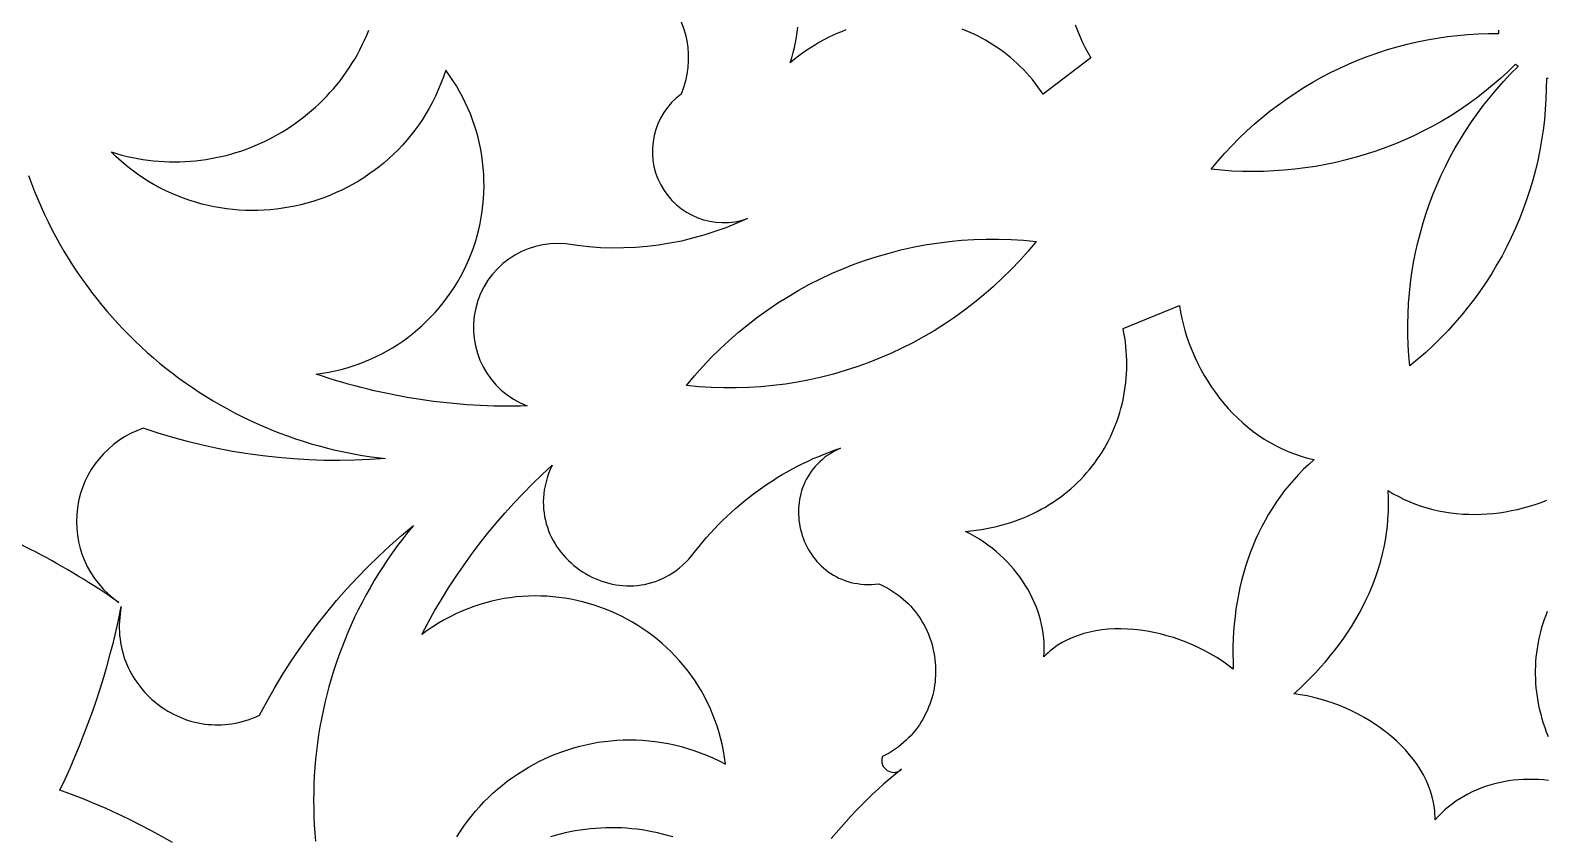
# Model space of a CAD drawing. Extents: x -1903 to -234, y -575 to 545.
# Drawn here: x -472.01 to -424.07, y 8.71 to 34.18 of the extents above; entities that cross this region are included whole.
import ezdxf

# ---------------------------------------------------------------- set-up
doc = ezdxf.new("R2010")
doc.units = 0
doc.layers.add('LAYER_1', color=18, linetype='CONTINUOUS')

msp = doc.modelspace()

# ---------------------------------------------------------------- linework, layer by layer
at = {"layer": 'LAYER_1'}
for points in [[(-424.073, 224.183, 0.414214), (-614.073, 34.183, 0.414214), (-424.073, -155.817, 0.414214), (-234.073, 34.183, 0.414214)], [(-451.271, 22.956, -0.255743), (-440.214, 27.512, -0.255743)]]:
    msp.add_lwpolyline(points, format="xyb", close=True, dxfattribs=at)
for points in [[(-455.133, 36.184, -0.636132), (-451.432, 32.17, 0.862472), (-449.342, 28.238, -0.153049), (-455.083, 27.434, 0.87466), (-456.3, 22.313, -0.089383), (-462.971, 23.318, 0.578149), (-458.88, 32.922), (-458.952, 32.711), (-459.03, 32.505), (-459.113, 32.304), (-459.203, 32.107), (-459.299, 31.915), (-459.399, 31.728), (-459.506, 31.546), (-459.617, 31.368), (-459.733, 31.196), (-459.855, 31.029), (-459.981, 30.866), (-460.112, 30.709), (-460.247, 30.556), (-460.386, 30.409), (-460.53, 30.267), (-460.677, 30.13), (-460.828, 29.999), (-460.983, 29.872), (-461.142, 29.751), (-461.304, 29.635), (-461.469, 29.525), (-461.637, 29.42), (-461.808, 29.32), (-461.982, 29.226), (-462.158, 29.137), (-462.337, 29.054), (-462.519, 28.976), (-462.702, 28.904), (-462.887, 28.838), (-463.075, 28.777), (-463.264, 28.722), (-463.454, 28.673), (-463.646, 28.63), (-463.839, 28.592), (-464.033, 28.56), (-464.228, 28.534), (-464.424, 28.514), (-464.621, 28.5), (-464.818, 28.492), (-465.015, 28.49), (-465.213, 28.494), (-465.41, 28.504), (-465.607, 28.52), (-465.805, 28.543), (-466.001, 28.571), (-466.197, 28.606), (-466.393, 28.647), (-466.587, 28.694), (-466.781, 28.748), (-466.973, 28.808), (-467.164, 28.875), (-467.353, 28.948), (-467.541, 29.027), (-467.727, 29.113), (-467.911, 29.205), (-468.093, 29.304), (-468.272, 29.41), (-468.45, 29.522), (-468.624, 29.641), (-468.796, 29.767), (-468.965, 29.9), (-469.131, 30.039), (-469.294, 30.185), (-469.454, 30.338), (-469.287, 30.287), (-469.119, 30.241), (-468.952, 30.2), (-468.784, 30.163), (-468.617, 30.131), (-468.449, 30.103), (-468.282, 30.079), (-468.114, 30.06), (-467.947, 30.045), (-467.78, 30.035), (-467.614, 30.029), (-467.447, 30.027), (-467.282, 30.029), (-467.117, 30.035), (-466.952, 30.046), (-466.788, 30.06), (-466.625, 30.079), (-466.463, 30.102), (-466.302, 30.128), (-466.141, 30.159), (-465.982, 30.193), (-465.824, 30.231), (-465.667, 30.273), (-465.511, 30.319), (-465.357, 30.369), (-465.203, 30.422), (-465.052, 30.479), (-464.902, 30.54), (-464.753, 30.604), (-464.606, 30.672), (-464.461, 30.744), (-464.318, 30.819), (-464.176, 30.897), (-464.036, 30.979), (-463.899, 31.064), (-463.763, 31.152), (-463.63, 31.244), (-463.499, 31.339), (-463.37, 31.438), (-463.243, 31.539), (-463.119, 31.644), (-462.997, 31.752), (-462.878, 31.863), (-462.762, 31.977), (-462.648, 32.094), (-462.537, 32.214), (-462.428, 32.337), (-462.323, 32.462), (-462.22, 32.591), (-462.121, 32.723), (-462.025, 32.857), (-461.931, 32.994), (-461.842, 33.134), (-461.755, 33.276), (-461.672, 33.421), (-461.592, 33.569), (-461.515, 33.719), (-461.443, 33.872), (-461.374, 34.028), (-461.308, 34.186)], [(-472.064, 29.594), (-471.973, 29.344), (-471.877, 29.095), (-471.776, 28.849), (-471.671, 28.606), (-471.561, 28.366), (-471.447, 28.128), (-471.328, 27.893), (-471.206, 27.66), (-471.078, 27.431), (-470.947, 27.204), (-470.811, 26.98), (-470.672, 26.76), (-470.528, 26.542), (-470.38, 26.327), (-470.228, 26.116), (-470.073, 25.907), (-469.913, 25.702), (-469.75, 25.5), (-469.583, 25.302), (-469.413, 25.106), (-469.239, 24.915), (-469.061, 24.726), (-468.88, 24.541), (-468.695, 24.36), (-468.507, 24.182), (-468.316, 24.008), (-468.121, 23.838), (-467.923, 23.671), (-467.722, 23.508), (-467.518, 23.349), (-467.311, 23.194), (-467.101, 23.043), (-466.888, 22.896), (-466.672, 22.752), (-466.453, 22.613), (-466.232, 22.478), (-466.008, 22.348), (-465.781, 22.221), (-465.552, 22.099), (-465.32, 21.981), (-465.086, 21.867), (-464.849, 21.758), (-464.61, 21.653), (-464.368, 21.553), (-464.125, 21.457), (-463.879, 21.366), (-463.631, 21.28), (-463.381, 21.198), (-463.129, 21.121), (-462.875, 21.049), (-462.619, 20.982), (-462.361, 20.919), (-462.101, 20.862), (-461.84, 20.809), (-461.577, 20.762), (-461.312, 20.72), (-461.046, 20.682), (-460.779, 20.65), (-461.264, 20.618), (-461.75, 20.597), (-462.236, 20.589), (-462.722, 20.594), (-463.207, 20.611), (-463.691, 20.64), (-464.174, 20.682), (-464.656, 20.736), (-465.136, 20.802), (-465.615, 20.88), (-466.092, 20.971), (-466.566, 21.074), (-467.038, 21.189), (-467.508, 21.316), (-467.974, 21.455), (-468.438, 21.607, 0.61665), (-469.213, 16.105, 0.063158), (-474.627, 18.939, 0.145764)]]:
    msp.add_lwpolyline(points, format="xyb", dxfattribs=at)
for points in [[(-446.232, 34.195), (-446.371, 34.14), (-446.509, 34.082), (-446.647, 34.019), (-446.785, 33.952), (-446.922, 33.88), (-447.058, 33.805), (-447.193, 33.725), (-447.328, 33.641), (-447.462, 33.553), (-447.596, 33.46), (-447.728, 33.363), (-447.859, 33.262), (-447.99, 33.156), (-447.938, 33.317), (-447.893, 33.478), (-447.853, 33.639), (-447.818, 33.8), (-447.79, 33.961), (-447.766, 34.123), (-447.749, 34.283)], [(-438.978, 34.36), (-438.909, 34.179), (-438.834, 33.999), (-438.755, 33.823), (-438.67, 33.649), (-438.58, 33.479), (-438.485, 33.311), (-439.989, 32.164), (-440.071, 32.283), (-440.156, 32.399), (-440.243, 32.513), (-440.333, 32.624), (-440.425, 32.732), (-440.519, 32.837), (-440.616, 32.94), (-440.714, 33.039), (-440.815, 33.136), (-440.918, 33.229), (-441.023, 33.32), (-441.13, 33.407), (-441.239, 33.492), (-441.35, 33.574), (-441.463, 33.652), (-441.577, 33.727), (-441.693, 33.8), (-441.811, 33.869), (-441.93, 33.935), (-442.051, 33.997), (-442.173, 34.057), (-442.297, 34.113), (-442.422, 34.166), (-442.548, 34.215)], [(-424.025, 32.657), (-424.082, 32.66), (-424.084, 32.332), (-424.095, 32.005), (-424.116, 31.679), (-424.146, 31.354), (-424.184, 31.031), (-424.232, 30.71), (-424.289, 30.391), (-424.355, 30.074), (-424.43, 29.76), (-424.513, 29.447), (-424.605, 29.138), (-424.706, 28.831), (-424.815, 28.528), (-424.932, 28.227), (-425.058, 27.93), (-425.192, 27.637), (-425.335, 27.348), (-425.485, 27.062), (-425.644, 26.78), (-425.81, 26.503), (-425.984, 26.23), (-426.167, 25.962), (-426.356, 25.699), (-426.554, 25.441), (-426.759, 25.188), (-426.972, 24.94), (-427.192, 24.698), (-427.42, 24.462), (-427.654, 24.232), (-427.896, 24.007), (-428.146, 23.79), (-428.402, 23.578), (-428.432, 23.909), (-428.452, 24.239), (-428.463, 24.568), (-428.465, 24.897), (-428.457, 25.225), (-428.44, 25.551), (-428.414, 25.877), (-428.378, 26.2), (-428.334, 26.522), (-428.28, 26.842), (-428.218, 27.16), (-428.146, 27.476), (-428.066, 27.789), (-427.977, 28.1), (-427.88, 28.408), (-427.774, 28.713), (-427.66, 29.014), (-427.537, 29.313), (-427.406, 29.607), (-427.266, 29.899), (-427.119, 30.186), (-426.963, 30.469), (-426.8, 30.748), (-426.628, 31.022), (-426.449, 31.292), (-426.262, 31.557), (-426.067, 31.817), (-425.864, 32.072), (-425.654, 32.321), (-425.437, 32.565), (-425.212, 32.803), (-424.979, 33.035), (-425.021, 33.073), (-425.059, 33.115), (-425.293, 32.884), (-425.534, 32.661), (-425.781, 32.445), (-426.035, 32.237), (-426.294, 32.037), (-426.559, 31.845), (-426.83, 31.661), (-427.106, 31.484), (-427.386, 31.316), (-427.672, 31.156), (-427.962, 31.004), (-428.256, 30.86), (-428.554, 30.724), (-428.857, 30.597), (-429.162, 30.478), (-429.472, 30.367), (-429.784, 30.265), (-430.099, 30.171), (-430.417, 30.086), (-430.737, 30.01), (-431.059, 29.943), (-431.384, 29.884), (-431.71, 29.834), (-432.038, 29.793), (-432.367, 29.761), (-432.696, 29.738), (-433.027, 29.724), (-433.358, 29.719), (-433.69, 29.724), (-434.022, 29.737), (-434.353, 29.76), (-434.685, 29.793), (-434.472, 30.048), (-434.253, 30.296), (-434.028, 30.538), (-433.796, 30.772), (-433.559, 30.998), (-433.316, 31.218), (-433.068, 31.43), (-432.814, 31.634), (-432.555, 31.831), (-432.291, 32.02), (-432.022, 32.202), (-431.749, 32.376), (-431.471, 32.541), (-431.189, 32.699), (-430.902, 32.849), (-430.612, 32.99), (-430.318, 33.123), (-430.021, 33.248), (-429.72, 33.365), (-429.416, 33.473), (-429.109, 33.573), (-428.799, 33.663), (-428.486, 33.746), (-428.171, 33.819), (-427.854, 33.883), (-427.535, 33.939), (-427.213, 33.985), (-426.89, 34.023), (-426.565, 34.051), (-426.239, 34.07), (-425.911, 34.079), (-425.583, 34.079), (-425.585, 34.136), (-425.582, 34.192)], [(-458.522, 8.705), (-458.415, 8.874), (-458.302, 9.039), (-458.185, 9.2), (-458.063, 9.357), (-457.936, 9.51), (-457.805, 9.658), (-457.669, 9.802), (-457.529, 9.942), (-457.386, 10.077), (-457.238, 10.208), (-457.086, 10.334), (-456.931, 10.455), (-456.772, 10.572), (-456.61, 10.683), (-456.445, 10.79), (-456.276, 10.891), (-456.105, 10.988), (-455.93, 11.079), (-455.753, 11.165), (-455.574, 11.245), (-455.391, 11.32), (-455.207, 11.39), (-455.02, 11.454), (-454.832, 11.512), (-454.641, 11.565), (-454.448, 11.611), (-454.254, 11.652), (-454.059, 11.686), (-453.862, 11.715), (-453.663, 11.737), (-453.464, 11.753), (-453.264, 11.763), (-453.063, 11.767), (-452.861, 11.764), (-452.658, 11.754), (-452.455, 11.738), (-452.252, 11.714), (-452.049, 11.685), (-451.845, 11.648), (-451.642, 11.604), (-451.439, 11.553), (-451.236, 11.495), (-451.033, 11.43), (-450.832, 11.358), (-450.631, 11.278), (-450.431, 11.191), (-450.232, 11.096), (-450.034, 10.993), (-450.063, 11.208), (-450.1, 11.419), (-450.142, 11.626), (-450.192, 11.83), (-450.248, 12.03), (-450.31, 12.227), (-450.378, 12.42), (-450.453, 12.608), (-450.533, 12.793), (-450.619, 12.974), (-450.71, 13.151), (-450.807, 13.324), (-450.909, 13.492), (-451.016, 13.657), (-451.128, 13.817), (-451.245, 13.973), (-451.367, 14.124), (-451.493, 14.271), (-451.624, 14.413), (-451.758, 14.551), (-451.897, 14.684), (-452.04, 14.812), (-452.186, 14.935), (-452.336, 15.054), (-452.49, 15.168), (-452.647, 15.276), (-452.807, 15.38), (-452.97, 15.478), (-453.136, 15.572), (-453.305, 15.66), (-453.477, 15.743), (-453.651, 15.82), (-453.827, 15.892), (-454.005, 15.959), (-454.186, 16.02), (-454.368, 16.075), (-454.552, 16.125), (-454.738, 16.169), (-454.925, 16.207), (-455.113, 16.239), (-455.302, 16.266), (-455.493, 16.286), (-455.684, 16.3), (-455.876, 16.308), (-456.069, 16.311), (-456.262, 16.306), (-456.455, 16.296), (-456.648, 16.279), (-456.841, 16.256), (-457.034, 16.226), (-457.227, 16.19), (-457.419, 16.147), (-457.611, 16.097), (-457.802, 16.041), (-457.992, 15.977), (-458.181, 15.907), (-458.369, 15.83), (-458.555, 15.746), (-458.74, 15.655), (-458.923, 15.557), (-459.104, 15.452), (-459.284, 15.339), (-459.461, 15.22), (-459.636, 15.092), (-459.436, 15.467), (-459.228, 15.838), (-459.012, 16.203), (-458.789, 16.563), (-458.557, 16.918), (-458.318, 17.267), (-458.07, 17.611), (-457.816, 17.95), (-457.554, 18.282), (-457.284, 18.609), (-457.008, 18.93), (-456.724, 19.245), (-456.433, 19.553), (-456.135, 19.855), (-455.83, 20.15), (-455.518, 20.439), (-455.576, 20.308), (-455.627, 20.178), (-455.671, 20.048), (-455.708, 19.919), (-455.738, 19.791), (-455.761, 19.665), (-455.778, 19.539), (-455.789, 19.415), (-455.793, 19.292), (-455.792, 19.17), (-455.784, 19.051), (-455.771, 18.933), (-455.753, 18.816), (-455.729, 18.702), (-455.699, 18.589), (-455.665, 18.479), (-455.626, 18.371), (-455.582, 18.265), (-455.533, 18.161), (-455.48, 18.06), (-455.423, 17.961), (-455.362, 17.866), (-455.296, 17.773), (-455.227, 17.682), (-455.154, 17.595), (-455.078, 17.511), (-454.998, 17.43), (-454.915, 17.353), (-454.829, 17.278), (-454.74, 17.208), (-454.648, 17.14), (-454.554, 17.077), (-454.457, 17.017), (-454.358, 16.961), (-454.257, 16.909), (-454.154, 16.862), (-454.049, 16.818), (-453.942, 16.779), (-453.834, 16.744), (-453.725, 16.713), (-453.614, 16.687), (-453.502, 16.666), (-453.39, 16.65), (-453.277, 16.638), (-453.163, 16.631), (-453.048, 16.63), (-452.934, 16.634), (-452.819, 16.643), (-452.704, 16.657), (-452.59, 16.677), (-452.476, 16.702), (-452.362, 16.733), (-452.249, 16.77), (-452.137, 16.813), (-452.026, 16.861), (-451.916, 16.916), (-451.807, 16.977), (-451.7, 17.044), (-451.594, 17.118), (-451.49, 17.198), (-451.388, 17.285), (-451.288, 17.378), (-451.191, 17.478), (-451.095, 17.585), (-450.983, 17.733), (-450.868, 17.878), (-450.75, 18.021), (-450.63, 18.161), (-450.508, 18.299), (-450.383, 18.434), (-450.255, 18.567), (-450.125, 18.697), (-449.993, 18.825), (-449.859, 18.95), (-449.722, 19.072), (-449.583, 19.192), (-449.442, 19.309), (-449.298, 19.424), (-449.153, 19.535), (-449.005, 19.644), (-448.856, 19.75), (-448.704, 19.853), (-448.55, 19.953), (-448.395, 20.051), (-448.238, 20.145), (-448.079, 20.237), (-447.918, 20.325), (-447.755, 20.411), (-447.591, 20.493), (-447.425, 20.573), (-447.257, 20.649), (-447.088, 20.722), (-446.917, 20.792), (-446.744, 20.859), (-446.571, 20.923), (-446.395, 20.983), (-446.504, 20.931), (-446.607, 20.876), (-446.705, 20.817), (-446.799, 20.756), (-446.888, 20.691), (-446.972, 20.623), (-447.051, 20.553), (-447.126, 20.479), (-447.196, 20.404), (-447.262, 20.326), (-447.323, 20.246), (-447.38, 20.164), (-447.432, 20.079), (-447.48, 19.994), (-447.523, 19.906), (-447.562, 19.817), (-447.597, 19.727), (-447.628, 19.636), (-447.654, 19.543), (-447.677, 19.45), (-447.695, 19.356), (-447.709, 19.261), (-447.719, 19.166), (-447.725, 19.071), (-447.728, 18.976), (-447.726, 18.88), (-447.72, 18.785), (-447.711, 18.69), (-447.698, 18.595), (-447.681, 18.501), (-447.66, 18.408), (-447.636, 18.316), (-447.608, 18.224), (-447.577, 18.134), (-447.542, 18.045), (-447.504, 17.958), (-447.462, 17.872), (-447.417, 17.788), (-447.368, 17.706), (-447.316, 17.626), (-447.261, 17.548), (-447.202, 17.472), (-447.141, 17.399), (-447.076, 17.328), (-447.008, 17.261), (-446.937, 17.196), (-446.863, 17.134), (-446.786, 17.076), (-446.706, 17.021), (-446.623, 16.969), (-446.538, 16.921), (-446.449, 16.877), (-446.358, 16.837), (-446.264, 16.8), (-446.167, 16.768), (-446.068, 16.741), (-445.965, 16.718), (-445.861, 16.7), (-445.754, 16.686), (-445.644, 16.677), (-445.532, 16.674), (-445.418, 16.676), (-445.301, 16.683), (-445.181, 16.696), (-445.074, 16.646), (-444.969, 16.592), (-444.868, 16.536), (-444.77, 16.476), (-444.675, 16.413), (-444.584, 16.348), (-444.496, 16.28), (-444.412, 16.21), (-444.331, 16.137), (-444.253, 16.061), (-444.178, 15.983), (-444.107, 15.903), (-444.039, 15.821), (-443.975, 15.737), (-443.914, 15.652), (-443.856, 15.564), (-443.802, 15.474), (-443.751, 15.383), (-443.703, 15.291), (-443.659, 15.197), (-443.618, 15.102), (-443.58, 15.006), (-443.546, 14.908), (-443.515, 14.81), (-443.488, 14.711), (-443.464, 14.611), (-443.443, 14.51), (-443.426, 14.409), (-443.412, 14.307), (-443.401, 14.205), (-443.394, 14.102), (-443.391, 14), (-443.39, 13.897), (-443.393, 13.795), (-443.4, 13.692), (-443.409, 13.59), (-443.423, 13.488), (-443.439, 13.387), (-443.459, 13.286), (-443.483, 13.186), (-443.51, 13.086), (-443.54, 12.987), (-443.574, 12.89), (-443.611, 12.793), (-443.651, 12.697), (-443.695, 12.603), (-443.742, 12.51), (-443.793, 12.419), (-443.847, 12.329), (-443.905, 12.24), (-443.966, 12.154), (-444.03, 12.069), (-444.098, 11.986), (-444.169, 11.906), (-444.244, 11.827), (-444.322, 11.751), (-444.404, 11.677), (-444.489, 11.606), (-444.578, 11.537), (-444.67, 11.47), (-444.765, 11.407), (-444.864, 11.346), (-444.966, 11.289), (-445.072, 11.234), (-445.089, 11.166), (-445.094, 11.101), (-445.087, 11.039), (-445.07, 10.98), (-445.044, 10.927), (-445.01, 10.878), (-444.969, 10.835), (-444.923, 10.8), (-444.871, 10.771), (-444.815, 10.751), (-444.757, 10.739), (-444.698, 10.737), (-444.638, 10.745), (-444.578, 10.764), (-444.52, 10.795), (-444.465, 10.837), (-444.654, 10.685), (-444.841, 10.529), (-445.025, 10.371), (-445.205, 10.21), (-445.382, 10.046), (-445.557, 9.88), (-445.728, 9.711), (-445.896, 9.539), (-446.061, 9.365), (-446.223, 9.189), (-446.381, 9.01), (-446.537, 8.829), (-446.689, 8.646)], [(-424.012, 10.479), (-424.173, 10.496), (-424.334, 10.508), (-424.493, 10.515), (-424.652, 10.516), (-424.81, 10.512), (-424.967, 10.502), (-425.122, 10.487), (-425.276, 10.466), (-425.428, 10.441), (-425.578, 10.41), (-425.727, 10.374), (-425.873, 10.333), (-426.017, 10.286), (-426.158, 10.235), (-426.297, 10.178), (-426.433, 10.117), (-426.566, 10.05), (-426.696, 9.979), (-426.822, 9.903), (-426.945, 9.822), (-427.065, 9.736), (-427.18, 9.645), (-427.292, 9.549), (-427.4, 9.449), (-427.503, 9.344), (-427.602, 9.235), (-427.602, 9.327), (-427.605, 9.42), (-427.611, 9.512), (-427.621, 9.603), (-427.649, 9.784), (-427.69, 9.964), (-427.743, 10.141), (-427.807, 10.315), (-427.882, 10.487), (-427.968, 10.655), (-428.063, 10.82), (-428.169, 10.982), (-428.284, 11.141), (-428.407, 11.295), (-428.539, 11.445), (-428.679, 11.591), (-428.826, 11.732), (-428.981, 11.869), (-429.142, 12), (-429.309, 12.126), (-429.483, 12.247), (-429.661, 12.362), (-429.845, 12.472), (-430.033, 12.575), (-430.225, 12.671), (-430.42, 12.762), (-430.619, 12.845), (-430.821, 12.921), (-431.025, 12.99), (-431.231, 13.052), (-431.439, 13.106), (-431.647, 13.152), (-431.856, 13.19), (-432.066, 13.22), (-431.888, 13.38), (-431.714, 13.545), (-431.545, 13.712), (-431.38, 13.883), (-431.22, 14.057), (-431.064, 14.234), (-430.913, 14.414), (-430.768, 14.598), (-430.627, 14.784), (-430.491, 14.972), (-430.361, 15.164), (-430.237, 15.358), (-430.118, 15.554), (-430.004, 15.753), (-429.897, 15.955), (-429.796, 16.158), (-429.7, 16.364), (-429.611, 16.571), (-429.528, 16.781), (-429.452, 16.992), (-429.382, 17.206), (-429.32, 17.42), (-429.263, 17.637), (-429.214, 17.855), (-429.172, 18.074), (-429.138, 18.295), (-429.11, 18.517), (-429.091, 18.74), (-429.078, 18.965), (-429.074, 19.19), (-429.077, 19.416), (-429.089, 19.643), (-428.922, 19.542), (-428.752, 19.448), (-428.579, 19.362), (-428.403, 19.284), (-428.225, 19.213), (-428.044, 19.149), (-427.86, 19.092), (-427.675, 19.043), (-427.488, 19), (-427.3, 18.965), (-427.11, 18.936), (-426.919, 18.914), (-426.727, 18.899), (-426.534, 18.89), (-426.341, 18.888), (-426.148, 18.892), (-425.955, 18.902), (-425.761, 18.919), (-425.569, 18.942), (-425.377, 18.971), (-425.185, 19.006), (-424.995, 19.047), (-424.806, 19.094), (-424.619, 19.146), (-424.433, 19.204), (-424.25, 19.267), (-424.068, 19.336)], [(-467.516, 8.519), (-467.857, 8.713), (-468.201, 8.901), (-468.549, 9.083), (-468.9, 9.258), (-469.255, 9.427), (-469.613, 9.59), (-469.975, 9.747), (-470.34, 9.897), (-470.707, 10.041), (-471.078, 10.178), (-470.914, 10.524), (-470.756, 10.873), (-470.603, 11.225), (-470.455, 11.578), (-470.314, 11.934), (-470.178, 12.292), (-470.048, 12.652), (-469.923, 13.014), (-469.804, 13.378), (-469.691, 13.744), (-469.584, 14.112), (-469.482, 14.481), (-469.386, 14.852), (-469.296, 15.224), (-469.212, 15.598), (-469.134, 15.974), (-469.156, 15.857), (-469.173, 15.74), (-469.186, 15.625), (-469.194, 15.51), (-469.198, 15.397), (-469.199, 15.284), (-469.195, 15.172), (-469.187, 15.062), (-469.175, 14.953), (-469.16, 14.845), (-469.141, 14.738), (-469.118, 14.633), (-469.091, 14.529), (-469.061, 14.427), (-469.028, 14.326), (-468.991, 14.227), (-468.951, 14.129), (-468.908, 14.034), (-468.861, 13.94), (-468.812, 13.848), (-468.759, 13.757), (-468.704, 13.669), (-468.646, 13.583), (-468.585, 13.499), (-468.521, 13.417), (-468.455, 13.337), (-468.386, 13.26), (-468.315, 13.185), (-468.242, 13.112), (-468.166, 13.042), (-468.088, 12.974), (-468.008, 12.909), (-467.925, 12.846), (-467.841, 12.787), (-467.755, 12.729), (-467.667, 12.675), (-467.577, 12.624), (-467.486, 12.575), (-467.393, 12.53), (-467.298, 12.487), (-467.202, 12.448), (-467.105, 12.412), (-467.006, 12.379), (-466.906, 12.349), (-466.805, 12.323), (-466.702, 12.3), (-466.599, 12.281), (-466.495, 12.265), (-466.39, 12.253), (-466.284, 12.244), (-466.178, 12.239), (-466.071, 12.238), (-465.963, 12.241), (-465.855, 12.247), (-465.747, 12.258), (-465.638, 12.272), (-465.529, 12.291), (-465.419, 12.314), (-465.31, 12.34), (-465.201, 12.372), (-465.092, 12.407), (-464.982, 12.447), (-464.874, 12.491), (-464.765, 12.54), (-464.536, 12.97), (-464.295, 13.394), (-464.045, 13.811), (-463.784, 14.221), (-463.513, 14.624), (-463.232, 15.02), (-462.941, 15.408), (-462.64, 15.789), (-462.329, 16.162), (-462.01, 16.526), (-461.68, 16.883), (-461.342, 17.231), (-460.995, 17.571), (-460.639, 17.902), (-460.274, 18.224), (-459.901, 18.537), (-460.072, 18.328), (-460.238, 18.117), (-460.4, 17.903), (-460.557, 17.687), (-460.709, 17.468), (-460.857, 17.246), (-460.999, 17.023), (-461.137, 16.797), (-461.271, 16.569), (-461.399, 16.338), (-461.523, 16.106), (-461.642, 15.872), (-461.757, 15.636), (-461.866, 15.398), (-461.971, 15.158), (-462.071, 14.917), (-462.166, 14.674), (-462.257, 14.43), (-462.342, 14.184), (-462.423, 13.937), (-462.499, 13.688), (-462.57, 13.439), (-462.636, 13.188), (-462.698, 12.936), (-462.754, 12.683), (-462.806, 12.429), (-462.853, 12.174), (-462.895, 11.919), (-462.932, 11.663), (-462.964, 11.406), (-462.992, 11.149), (-463.014, 10.891), (-463.032, 10.632), (-463.044, 10.374), (-463.052, 10.115), (-463.054, 9.856), (-463.052, 9.597), (-463.045, 9.338), (-463.033, 9.079), (-463.016, 8.82), (-462.994, 8.561)], [(-424.055, 15.823), (-424.105, 15.697), (-424.151, 15.57), (-424.194, 15.441), (-424.233, 15.311), (-424.269, 15.18), (-424.302, 15.049), (-424.33, 14.916), (-424.356, 14.782), (-424.378, 14.648), (-424.396, 14.513), (-424.411, 14.377), (-424.422, 14.24), (-424.429, 14.103), (-424.433, 13.965), (-424.433, 13.827), (-424.43, 13.688), (-424.422, 13.549), (-424.411, 13.41), (-424.396, 13.271), (-424.377, 13.131), (-424.354, 12.991), (-424.328, 12.851), (-424.297, 12.711), (-424.263, 12.571), (-424.224, 12.431), (-424.182, 12.292), (-424.135, 12.152), (-424.085, 12.013), (-424.03, 11.874)], [(-451.703, 8.698), (-451.863, 8.745), (-452.024, 8.788), (-452.186, 8.827), (-452.348, 8.861), (-452.511, 8.892), (-452.673, 8.918), (-452.836, 8.94), (-453, 8.957), (-453.163, 8.971), (-453.326, 8.981), (-453.489, 8.986), (-453.652, 8.988), (-453.815, 8.985), (-453.978, 8.979), (-454.14, 8.968), (-454.301, 8.954), (-454.462, 8.936), (-454.623, 8.913), (-454.783, 8.887), (-454.942, 8.857), (-455.1, 8.823), (-455.257, 8.786), (-455.414, 8.744), (-455.569, 8.699)]]:
    msp.add_lwpolyline(points, dxfattribs=at)
msp.add_lwpolyline([(-435.651, 25.281), (-435.608, 25.073), (-435.558, 24.865), (-435.5, 24.659), (-435.435, 24.455), (-435.363, 24.252), (-435.284, 24.051), (-435.198, 23.853), (-435.106, 23.658), (-435.007, 23.466), (-434.901, 23.277), (-434.789, 23.092), (-434.671, 22.911), (-434.547, 22.734), (-434.417, 22.562), (-434.281, 22.394), (-434.14, 22.232), (-433.993, 22.075), (-433.84, 21.924), (-433.682, 21.779), (-433.519, 21.64), (-433.351, 21.508), (-433.178, 21.383), (-433, 21.265), (-432.817, 21.155), (-432.63, 21.053), (-432.439, 20.958), (-432.243, 20.873), (-432.043, 20.796), (-431.839, 20.728), (-431.631, 20.669), (-431.419, 20.62), (-431.591, 20.468), (-431.756, 20.312), (-431.915, 20.151), (-432.069, 19.984), (-432.216, 19.814), (-432.357, 19.638), (-432.493, 19.459), (-432.622, 19.275), (-432.746, 19.087), (-432.863, 18.895), (-432.975, 18.7), (-433.081, 18.501), (-433.181, 18.299), (-433.275, 18.093), (-433.363, 17.884), (-433.445, 17.673), (-433.522, 17.458), (-433.593, 17.241), (-433.658, 17.021), (-433.717, 16.799), (-433.77, 16.575), (-433.818, 16.348), (-433.86, 16.12), (-433.896, 15.889), (-433.926, 15.658), (-433.951, 15.424), (-433.97, 15.19), (-433.983, 14.954), (-433.991, 14.717), (-433.993, 14.479), (-433.989, 14.241), (-433.98, 14.002), (-434.148, 14.129), (-434.323, 14.251), (-434.502, 14.367), (-434.687, 14.476), (-434.876, 14.579), (-435.07, 14.676), (-435.266, 14.766), (-435.466, 14.849), (-435.669, 14.925), (-435.873, 14.994), (-436.08, 15.055), (-436.287, 15.11), (-436.495, 15.156), (-436.704, 15.195), (-436.912, 15.226), (-437.12, 15.249), (-437.326, 15.264), (-437.531, 15.27), (-437.734, 15.268), (-437.934, 15.257), (-438.132, 15.237), (-438.326, 15.208), (-438.515, 15.17), (-438.701, 15.123), (-438.882, 15.066), (-439.057, 14.999), (-439.226, 14.923), (-439.389, 14.837), (-439.546, 14.741), (-439.695, 14.634), (-439.767, 14.577), (-439.836, 14.517), (-439.904, 14.455), (-439.97, 14.389), (-439.961, 14.537), (-439.959, 14.684), (-439.963, 14.831), (-439.974, 14.977), (-439.991, 15.124), (-440.013, 15.269), (-440.042, 15.414), (-440.077, 15.557), (-440.117, 15.7), (-440.163, 15.841), (-440.215, 15.981), (-440.272, 16.119), (-440.335, 16.256), (-440.403, 16.391), (-440.477, 16.524), (-440.555, 16.655), (-440.639, 16.784), (-440.727, 16.91), (-440.821, 17.034), (-440.919, 17.155), (-441.023, 17.273), (-441.13, 17.389), (-441.243, 17.501), (-441.359, 17.61), (-441.481, 17.716), (-441.606, 17.818), (-441.736, 17.916), (-441.87, 18.011), (-442.007, 18.102), (-442.149, 18.188), (-442.295, 18.271), (-442.444, 18.349), (-442.275, 18.365), (-442.109, 18.386), (-441.945, 18.41), (-441.784, 18.438), (-441.625, 18.47), (-441.469, 18.505), (-441.315, 18.544), (-441.164, 18.587), (-441.015, 18.633), (-440.869, 18.683), (-440.726, 18.736), (-440.585, 18.792), (-440.447, 18.851), (-440.312, 18.914), (-440.179, 18.98), (-440.049, 19.049), (-439.922, 19.121), (-439.797, 19.196), (-439.675, 19.274), (-439.557, 19.354), (-439.441, 19.437), (-439.327, 19.523), (-439.217, 19.612), (-439.11, 19.703), (-439.005, 19.797), (-438.904, 19.893), (-438.805, 19.992), (-438.71, 20.093), (-438.618, 20.196), (-438.528, 20.302), (-438.442, 20.409), (-438.359, 20.519), (-438.279, 20.63), (-438.202, 20.744), (-438.128, 20.859), (-438.057, 20.977), (-437.99, 21.096), (-437.926, 21.217), (-437.865, 21.339), (-437.807, 21.463), (-437.753, 21.589), (-437.702, 21.716), (-437.654, 21.845), (-437.61, 21.974), (-437.569, 22.106), (-437.531, 22.238), (-437.497, 22.371), (-437.466, 22.506), (-437.439, 22.642), (-437.415, 22.778), (-437.395, 22.916), (-437.379, 23.054), (-437.366, 23.194), (-437.356, 23.333), (-437.35, 23.474), (-437.348, 23.615), (-437.35, 23.757), (-437.355, 23.899), (-437.364, 24.042), (-437.376, 24.185), (-437.393, 24.328), (-437.413, 24.472), (-437.437, 24.616), (-437.464, 24.759), (-435.686, 25.491)], close=True, dxfattribs=at)

doc.saveas('drawing.dxf')
